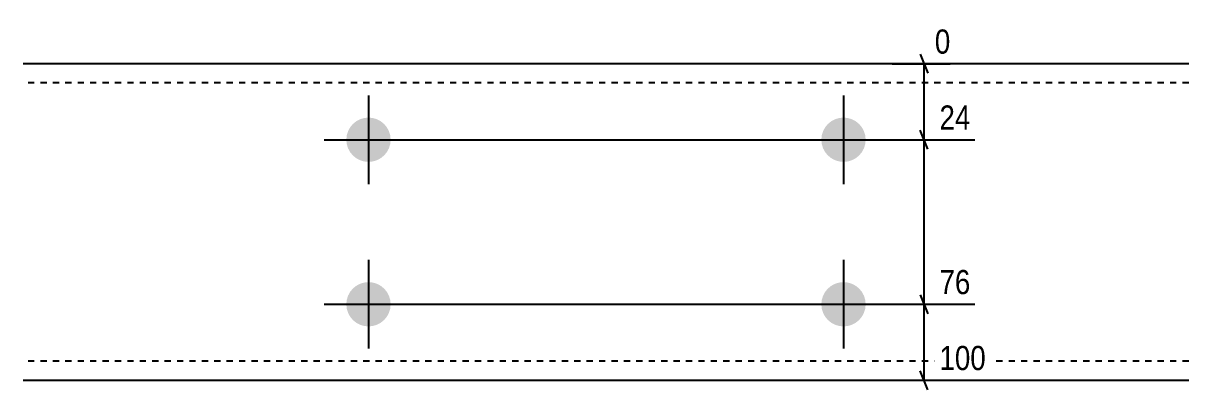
# Model space of a CAD drawing. Header units: millimetres. Extents: x 19 to 35337, y 5 to 1131.
# Drawn here: x 21785.2 to 22153.2, y 4.8 to 120.6 of the extents above; entities that cross this region are included whole.
import ezdxf

# ---------------------------------------------------------------- set-up
doc = ezdxf.new("R2010")
doc.units = ezdxf.units.MM
doc.linetypes.add('DXK_LINE_DOT2', pattern=[3.9198, 1.9599, -1.9599])
doc.layers.add('MÅLSÆTNING', color=7, linetype='Continuous')
doc.layers.add('STÅL', color=7, linetype='Continuous')
doc.styles.add('Arial Narrow', font='ARIALN.TTF', dxfattribs={"height": 0.2})

msp = doc.modelspace()

# ---------------------------------------------------------------- hatches: boundary and pattern name
at = {"layer": 'STÅL', "linetype": 'Continuous'}
for points in [[(21894.15, 90.8, -1), (21894.15, 76.8, -1)], [(22044.15, 90.8, -1), (22044.15, 76.8, -1)], [(21894.15, 38.8, -1), (21894.15, 24.8, -1)], [(22044.15, 38.8, -1), (22044.15, 24.8, -1)]]:
    msp.add_hatch(color=96, dxfattribs=at).paths.add_polyline_path(points)

# ---------------------------------------------------------------- linework, layer by layer
at = {"layer": 'MÅLSÆTNING', "color": 7, "linetype": 'Continuous'}
for p, q in [((22068.4, 110.8), (22070.8, 104.8)), ((22059.47, 107.8), (22077.88, 107.8)), ((22069.6, 83.8), (22069.6, 107.8)), ((22070.8, 80.8), (22068.4, 86.8)), ((22070.8, 80.8), (22068.4, 86.8)), ((21896.15, 83.8), (22085.66, 83.8)), ((21896.15, 83.8), (22085.66, 83.8)), ((22069.6, 31.8), (22069.6, 83.8)), ((22068.4, 34.8), (22070.8, 28.8)), ((22068.4, 34.8), (22070.8, 28.8)), ((21896.15, 31.8), (22085.66, 31.8)), ((21896.15, 31.8), (22085.66, 31.8)), ((22069.6, 7.8), (22069.6, 31.8)), ((22059.47, 7.8), (22090.54, 7.8)), ((22070.8, 4.8), (22068.4, 10.8))]:
    msp.add_line(p, q, dxfattribs=at)
at = {"layer": 'STÅL', "color": 2, "linetype": 'Continuous'}
for p, q in [((22153.15, 107.8), (21785.15, 107.8)), ((21785.15, 7.8), (22153.15, 7.8))]:
    msp.add_line(p, q, dxfattribs=at)
at = {"layer": 'STÅL', "color": 7, "linetype": 'DXK_LINE_DOT2'}
for p, q in [((22153.15, 101.8), (21785.15, 101.8)), ((22153.15, 13.8), (21785.15, 13.8))]:
    msp.add_line(p, q, dxfattribs=at)
at = {"layer": 'STÅL', "color": 96, "linetype": 'Continuous'}
for p, q in [((21894.15, 97.8), (21894.15, 69.8)), ((22044.15, 97.8), (22044.15, 69.8)), ((21880.15, 83.8), (21908.15, 83.8)), ((22030.15, 83.8), (22058.15, 83.8)), ((21894.15, 45.8), (21894.15, 17.8)), ((22044.15, 45.8), (22044.15, 17.8)), ((21880.15, 31.8), (21908.15, 31.8)), ((22030.15, 31.8), (22058.15, 31.8))]:
    msp.add_line(p, q, dxfattribs=at)

# ---------------------------------------------------------------- next in the draw order: wipeouts: each hides what was drawn before it
at = {"color": 0, "linetype": 'Continuous'}
for points in [[(22079.48, 109.4), (22079.48, 120.6), (22071.4, 120.6), (22071.4, 109.4)], [(22085.81, 85.4), (22085.81, 96.6), (22072.86, 96.6), (22072.86, 85.4)], [(22085.81, 33.4), (22085.81, 44.6), (22072.86, 44.6), (22072.86, 33.4)], [(22090.68, 9.4), (22090.68, 20.6), (22072.86, 20.6), (22072.86, 9.4)]]:
    msp.add_wipeout(points, dxfattribs=at).dxf.layer = 'MÅLSÆTNING'

# ---------------------------------------------------------------- next in the draw order: texts
at = {"layer": 'MÅLSÆTNING', "color": 3, "linetype": 'Continuous', "style": 'Arial Narrow'}
for s, height, p in [('0', 7.64, (22073, 111)), ('24', 7.635, (22074.46, 87)), ('76', 7.635, (22074.46, 35)), ('100', 7.635, (22074.46, 11))]:
    msp.add_text(s, height=height, dxfattribs=at).set_placement(p)

doc.saveas('drawing.dxf')
